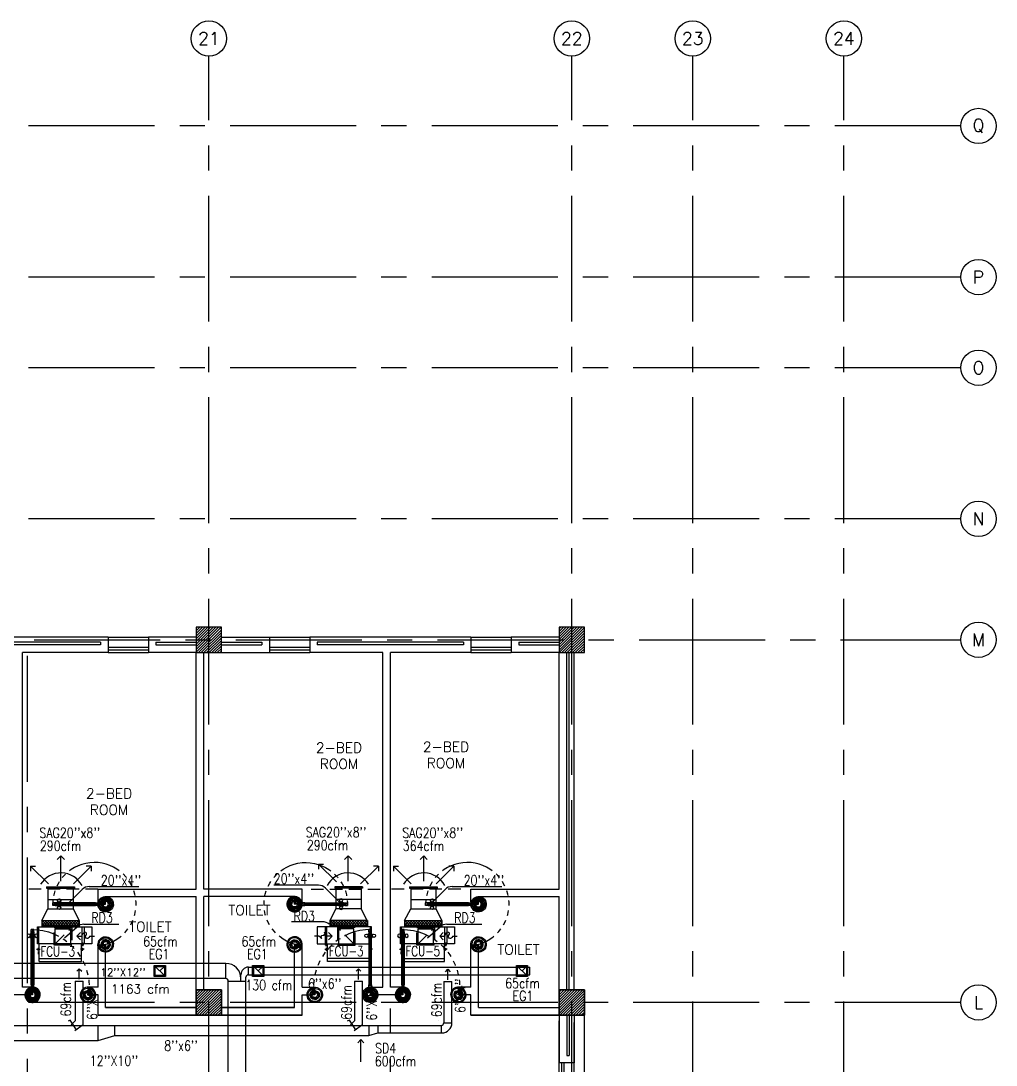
# Model space of a CAD drawing. Extents: x 417866029 to 417866302, y 43498045 to 43498122.
# Drawn here: x 417866084.51 to 417866103.86, y 43498101.75 to 43498122.48 of the extents above; entities that cross this region are included whole.
import ezdxf
from ezdxf.enums import TextEntityAlignment as Align

# ---------------------------------------------------------------- set-up
doc = ezdxf.new("R2010")
doc.units = 0
doc.header["$MEASUREMENT"] = 0
doc.linetypes.add('CENTERX2', pattern=[4, 2.5, -0.5, 0.5, -0.5])
doc.linetypes.add('HIDDEN', pattern=[0.375, 0.25, -0.125])
doc.layers.get('0').update_dxf_attribs({"linetype": 'CONTINUOUS'})
for name, color, linetype in [('AX-CR', 7, 'CONTINUOUS'), ('AX-TXT', 2, 'CONTINUOUS'), ('AXES', 11, 'CENTERX2'), ('COL', 7, 'CONTINUOUS'), ('DOOR', 9, 'CONTINUOUS'), ('DUCT', 6, 'CONTINUOUS'), ('EXDUCT', 10, 'CONTINUOUS'), ('FCU', 6, 'CONTINUOUS'), ('HAT', 11, 'CONTINUOUS'), ('INSUL', 9, 'CONTINUOUS'), ('M-EGU.', 2, 'CONTINUOUS'), ('M-TEXT', 2, 'CONTINUOUS'), ('PROJ-L', 9, 'CONTINUOUS'), ('PSUPPLY', 3, 'HIDDEN'), ('RM-NAME', 9, 'CONTINUOUS'), ('SCD', 2, 'CONTINUOUS'), ('WALL', 9, 'CONTINUOUS'), ('WIN', 9, 'CONTINUOUS')]:
    doc.layers.add(name, color=color, linetype=linetype)
doc.styles.add('ROMANS', font='ROMANS.shx', dxfattribs={"width": 0.6})

# ---------------------------------------------------------------- blocks, each defined once
blk = doc.blocks.new('AXR')
at = {"layer": 'AX-CR'}
blk.add_circle((350, 0), 350, dxfattribs=at)
at = {"layer": 'AX-TXT', "style": 'ROMANS'}
blk.add_attdef('AX', text='', height=250, dxfattribs=at).set_placement((350, 0), align=Align.MIDDLE)
blk = doc.blocks.new('AXU')
at = {"layer": 'AX-CR'}
blk.add_circle((0, 350), 350, dxfattribs=at)
at = {"layer": 'AX-TXT', "style": 'ROMANS'}
blk.add_attdef('AX', text='', height=250, dxfattribs=at).set_placement((0, 350), align=Align.MIDDLE)
blk = doc.blocks.new('DOOR100')
at = {"layer": 'DOOR', "color": 7, "linetype": 'ByBlock'}
for p, q in [((-75, 1250), (-75, 1300)), ((-75, 1300), (-25, 1300)), ((-25, 1300), (-75, 1300)), ((-58, 1250), (-75, 1250)), ((-58, 1250), (-58, 1270)), ((-42, 1270), (-58, 1270)), ((-42, 1250), (-42, 1270)), ((-25, 1250), (-42, 1250)), ((-25, 1250), (-25, 1300)), ((-91, 1205), (-91, 1140)), ((-82, 1205), (-91, 1205)), ((-82, 1140), (-91, 1140)), ((-82, 1128), (-82, 1218)), ((-75, 1218), (-82, 1218)), ((-82, 1205), (-82, 1140)), ((-75, 1128), (-82, 1128)), ((-25, 1218), (-18, 1218)), ((-25, 1128), (-18, 1128)), ((-18, 1128), (-18, 1218)), ((-18, 1205), (-18, 1140)), ((-18, 1205), (-9, 1205)), ((-18, 1140), (-9, 1140)), ((-9, 1205), (-9, 1140)), ((-1200, 0), (-1200, 150)), ((-1200, 150), (-1175, 150)), ((-1200, 150), (-1200, 0)), ((-1150, 0), (-1200, 114)), ((-1150, 0), (-1200, 40)), ((-1150, 0), (-1200, 0)), ((-1175, 150), (-1175, 100)), ((-1175, 100), (-1150, 100)), ((-1150, 0), (-1163, 100)), ((-1150, 100), (-1150, 0)), ((-75, 200), (-58, 200)), ((-75, 150), (-75, 200)), ((-75, 150), (-25, 150)), ((-58, 200), (-58, 180)), ((-58, 180), (-42, 180)), ((-50, 0), (0, 114)), ((-50, 100), (-50, 0)), ((-50, 0), (-37, 100)), ((-25, 100), (-50, 100)), ((-50, 0), (0, 40)), ((-50, 0), (0, 0)), ((-42, 200), (-25, 200)), ((-42, 180), (-42, 200)), ((-25, 200), (-25, 150)), ((0, 150), (-25, 150)), ((-25, 150), (-25, 100)), ((0, 0), (0, 150)), ((0, 150), (0, 0))]:
    blk.add_line(p, q, dxfattribs=at)
at = {"layer": 'DOOR', "linetype": 'ByBlock'}
for p, q in [((-75, 1250), (-75, 200)), ((-58, 200), (-58, 1250)), ((-42, 200), (-42, 1250)), ((-25, 200), (-25, 1250))]:
    blk.add_line(p, q, dxfattribs=at)
at = {"layer": 'DOOR', "color": 7, "linetype": 'ByBlock'}
for centre in [(-124, 1173), (24, 1173)]:
    blk.add_circle(centre, 32.4, dxfattribs=at)
at = {"layer": 'DOOR', "linetype": 'HIDDEN', "ltscale": 0.5}
blk.add_arc((-25, 150), 1150, 90, 180, dxfattribs=at)
at = {"layer": 'DOOR', "color": 7, "linetype": 'ByBlock'}
for centre, radius, start, end in [((-1150, 0), 154, 103.7142, 108.8947), ((-1150, 0), 134, 100.72, 111.8402), ((-1150, 0), 94.4, 90, 121.9818), ((-1150, 0), 74.4, 90, 132.2236), ((-1150, 0), 54.4, 90, 156.7926), ((-1150, 0), 34.4, 90, 180), ((-1150, 0), 14.4, 90, 180), ((-50, 0), 94.4, 58.0182, 90), ((-50, 0), 74.4, 47.7764, 90), ((-50, 0), 54.4, 23.2074, 90), ((-50, 0), 34.4, 0, 90), ((-50, 0), 14.4, 0, 90), ((-50, 0), 134, 68.1598, 79.28), ((-50, 0), 114, 64.0838, 77.3774), ((-50, 0), 154, 71.1053, 76.2858)]:
    blk.add_arc(centre, radius, start, end, dxfattribs=at)
blk = doc.blocks.new('DOOR90')
at = {"layer": 'DOOR', "color": 7, "linetype": 'ByBlock'}
for p, q in [((-150, 0), (0, 0)), ((-150, 0), (-150, -25)), ((0, -50), (-114, 0)), ((0, -50), (-40, 0)), ((0, -50), (0, 0)), ((-1000, -25), (-1050, -25)), ((-1050, -75), (-1050, -25)), ((-1050, -25), (-1050, -75)), ((-1000, -75), (-1050, -75)), ((-1000, -42), (-1020, -42)), ((-1020, -42), (-1020, -58)), ((-1000, -58), (-1020, -58)), ((-1000, -25), (-1000, -42)), ((-1000, -58), (-1000, -75)), ((-878, -18), (-968, -18)), ((-968, -25), (-968, -18)), ((-968, -75), (-968, -82)), ((-878, -82), (-968, -82)), ((-955, -9), (-890, -9)), ((-955, -18), (-955, -9)), ((-955, -18), (-890, -18)), ((-955, -82), (-890, -82)), ((-955, -82), (-955, -91)), ((-955, -91), (-890, -91)), ((-890, -18), (-890, -9)), ((-890, -82), (-890, -91)), ((-878, -25), (-878, -18)), ((-878, -75), (-878, -82)), ((-200, -25), (-150, -25)), ((-200, -42), (-200, -25)), ((-180, -42), (-200, -42)), ((-200, -58), (-180, -58)), ((-200, -75), (-200, -58)), ((-150, -75), (-200, -75)), ((-180, -58), (-180, -42)), ((-150, -25), (-100, -25)), ((-150, -75), (-150, -25)), ((-100, -25), (-100, -50)), ((0, -50), (-100, -37)), ((-100, -50), (0, -50)), ((-150, -875), (-100, -875)), ((-150, -900), (-150, -875)), ((-150, -900), (0, -900)), ((0, -900), (-150, -900)), ((0, -850), (-114, -900)), ((-100, -875), (-100, -850)), ((0, -850), (-100, -863)), ((-100, -850), (0, -850)), ((0, -850), (-40, -900)), ((0, -850), (0, -900))]:
    blk.add_line(p, q, dxfattribs=at)
at = {"layer": 'DOOR', "linetype": 'ByBlock'}
for p, q in [((-200, -25), (-1000, -25)), ((-200, -42), (-1000, -42)), ((-200, -58), (-1000, -58)), ((-1000, -75), (-200, -75))]:
    blk.add_line(p, q, dxfattribs=at)
at = {"layer": 'DOOR', "color": 7, "linetype": 'ByBlock'}
for centre in [(-923, 24), (-923, -124)]:
    blk.add_circle(centre, 32.4, dxfattribs=at)
for centre, radius, start, end in [((0, -50), 154, 161.1053, 166.2858), ((0, -50), 94.4, 148.0182, 180), ((0, -50), 134, 158.1598, 169.28), ((0, -50), 114, 154.0838, 167.3774), ((0, -50), 74.4, 137.7764, 180), ((0, -50), 54.4, 113.2074, 180), ((0, -50), 34.4, 90, 180), ((0, -50), 14.4, 90, 180), ((0, -850), 154, 193.7142, 198.8947), ((0, -850), 134, 190.72, 201.8402), ((0, -850), 94.4, 180, 211.9818), ((0, -850), 74.4, 180, 222.2236), ((0, -850), 54.4, 180, 246.7926), ((0, -850), 34.4, 180, 270), ((0, -850), 14.4, 180, 270)]:
    blk.add_arc(centre, radius, start, end, dxfattribs=at)
at = {"layer": 'DOOR', "linetype": 'HIDDEN', "ltscale": 0.5}
blk.add_arc((-222, -50), 828, 178.2701, 275.003, dxfattribs=at)
blk = doc.blocks.new('*X37')
at = {"color": 0}
for p, q in [((16890, -2467), (16943, -2414)), ((16890, -2520), (16990, -2420)), ((16990, -2565), (16890, -2465)), ((16890, -2573), (16990, -2473)), ((16990, -2512), (16892, -2414)), ((16990, -2459), (16945, -2414)), ((16990, -2619), (16890, -2519)), ((16890, -2626), (16990, -2526)), ((16990, -2672), (16890, -2572)), ((16890, -2679), (16990, -2579)), ((16990, -2725), (16890, -2625)), ((16890, -2732), (16990, -2632)), ((16990, -2778), (16890, -2678)), ((16890, -2785), (16990, -2685)), ((16990, -2831), (16890, -2731)), ((16890, -2838), (16990, -2738)), ((16990, -2884), (16890, -2784)), ((16890, -2891), (16990, -2791)), ((16990, -2937), (16890, -2837)), ((16890, -2944), (16990, -2844)), ((16990, -2990), (16890, -2890)), ((16890, -2997), (16990, -2897)), ((16990, -3043), (16890, -2943)), ((16890, -3050), (16990, -2950)), ((16990, -3096), (16890, -2996)), ((16890, -3103), (16990, -3003)), ((16990, -3149), (16890, -3049)), ((16944, -3155), (16890, -3102)), ((16892, -3155), (16990, -3056)), ((16945, -3155), (16990, -3109))]:
    blk.add_line(p, q, dxfattribs=at)
blk = doc.blocks.new('WHE06')
at = {"color": 6}
for p, q in [((0, -422), (0, 422)), ((0, 422), (346, 422)), ((346, 469), (346, -451)), ((689, 469), (346, 469)), ((689, -451), (689, 469)), ((0, -422), (346, -422)), ((346, -451), (689, -451))]:
    blk.add_line(p, q, dxfattribs=at)
at = {"color": 3}
for p, q in [((60, -422), (60, 422)), ((212, 437), (269, 437)), ((232, 452), (232, 422)), ((232, 452), (252, 452)), ((242, 472), (242, 399)), ((252, 452), (252, 422)), ((305, 448), (373, 448)), ((321, 458), (321, 438)), ((321, 458), (346, 458)), ((321, 438), (346, 438)), ((689, 622), (346, 622)), ((346, 622), (346, 469)), ((346, 430), (689, 430)), ((689, 469), (689, 622)), ((811, 371), (689, 371)), ((711, -371), (711, 371)), ((811, -371), (811, 371)), ((242, -472), (242, -399)), ((811, -371), (689, -371)), ((142, -437), (142, -422)), ((142, -437), (197, -437)), ((197, -437), (197, -422)), ((221, -437), (269, -437)), ((232, -452), (232, -422)), ((232, -452), (252, -452)), ((252, -452), (252, -422)), ((346, -430), (689, -430))]:
    blk.add_line(p, q, dxfattribs=at)
at = {"color": 11}
blk.add_blockref('*X37', (-16179, 2784), dxfattribs=at)
blk = doc.blocks.new('RM1')
at = {"layer": 'RM-NAME', "style": 'ROMANS'}
for tag, p in [('ROOMNAME1', (0, 324)), ('ROOMNAME2', (0, 0))]:
    blk.add_attdef(tag, text='', height=200, dxfattribs=at).set_placement(p, align=Align.MIDDLE)
blk = doc.blocks.new('*X84')
at = {"color": 0}
for p, q in [((245929, 169932), (246386, 170390)), ((245929, 169985), (246333, 170390)), ((245929, 170038), (246280, 170390)), ((245929, 170091), (246227, 170390)), ((245929, 170144), (246174, 170390)), ((245929, 170197), (246121, 170390)), ((245929, 170250), (246068, 170390)), ((245929, 170303), (246015, 170390)), ((245929, 170357), (245962, 170390)), ((245939, 169890), (246429, 170379)), ((245992, 169890), (246429, 170326)), ((246045, 169890), (246429, 170273)), ((246098, 169890), (246429, 170220)), ((246151, 169890), (246429, 170167)), ((246204, 169890), (246429, 170114)), ((246257, 169890), (246429, 170061)), ((246310, 169890), (246429, 170008)), ((246363, 169890), (246429, 169955)), ((246416, 169890), (246429, 169902))]:
    blk.add_line(p, q, dxfattribs=at)
blk = doc.blocks.new('COL50')
at = {"layer": 'COL'}
blk.add_lwpolyline([(-250, 250), (-250, -250), (250, -250), (250, 250)], close=True, dxfattribs=at)
blk = doc.blocks.new('*X77')
at = {"color": 0}
for p, q in [((245927, 177090), (246427, 177590)), ((245929, 177145), (246374, 177590)), ((245929, 177198), (246321, 177590)), ((245929, 177251), (246267, 177590)), ((245929, 177304), (246214, 177590)), ((245929, 177357), (246161, 177590)), ((245929, 177410), (246108, 177590)), ((245929, 177463), (246055, 177590)), ((245929, 177516), (246002, 177590)), ((245929, 177569), (245949, 177590)), ((245980, 177090), (246429, 177539)), ((246033, 177090), (246429, 177486)), ((246086, 177090), (246429, 177433)), ((246139, 177090), (246429, 177380)), ((246192, 177090), (246429, 177327)), ((246245, 177090), (246429, 177274)), ((246298, 177090), (246429, 177220)), ((246351, 177090), (246429, 177167)), ((246404, 177090), (246429, 177114))]:
    blk.add_line(p, q, dxfattribs=at)
blk = doc.blocks.new('*X85')
at = {"color": 0}
for p, q in [((253129, 169920), (253599, 170390)), ((253129, 169973), (253545, 170390)), ((253129, 170026), (253492, 170390)), ((253129, 170079), (253439, 170390)), ((253129, 170132), (253386, 170390)), ((253129, 170185), (253333, 170390)), ((253129, 170238), (253280, 170390)), ((253129, 170291), (253227, 170390)), ((253129, 170344), (253174, 170390)), ((253152, 169890), (253629, 170367)), ((253205, 169890), (253629, 170314)), ((253258, 169890), (253629, 170261)), ((253311, 169890), (253629, 170208)), ((253364, 169890), (253629, 170155)), ((253417, 169890), (253629, 170102)), ((253470, 169890), (253629, 170049)), ((253523, 169890), (253629, 169996)), ((253576, 169890), (253629, 169942))]:
    blk.add_line(p, q, dxfattribs=at)
blk = doc.blocks.new('*X76')
at = {"color": 0}
for p, q in [((253129, 177132), (253586, 177590)), ((253129, 177185), (253533, 177590)), ((253129, 177238), (253480, 177590)), ((253129, 177291), (253427, 177590)), ((253129, 177344), (253374, 177590)), ((253129, 177397), (253321, 177590)), ((253129, 177450), (253268, 177590)), ((253129, 177503), (253215, 177590)), ((253129, 177557), (253162, 177590)), ((253139, 177090), (253629, 177579)), ((253192, 177090), (253629, 177526)), ((253245, 177090), (253629, 177473)), ((253298, 177090), (253629, 177420)), ((253351, 177090), (253629, 177367)), ((253404, 177090), (253629, 177314)), ((253457, 177090), (253629, 177261)), ((253510, 177090), (253629, 177208)), ((253563, 177090), (253629, 177155)), ((253616, 177090), (253629, 177102))]:
    blk.add_line(p, q, dxfattribs=at)

msp = doc.modelspace()

# ---------------------------------------------------------------- linework, layer by layer
at = {"layer": 'AXES'}
for p, q in [((417866088.243, 43498044.506), (417866088.243, 43498121.777)), ((417866095.443, 43498044.506), (417866095.443, 43498121.777)), ((417866097.843, 43498044.506), (417866097.843, 43498121.777)), ((417866100.843, 43498044.506), (417866100.843, 43498121.777)), ((417866103.163, 43498120.391), (417866053.153, 43498120.391)), ((417866103.163, 43498117.391), (417866053.153, 43498117.391)), ((417866103.163, 43498115.591), (417866053.153, 43498115.591)), ((417866103.163, 43498112.591), (417866053.153, 43498112.591)), ((417866032.778, 43498110.191), (417866103.163, 43498110.191)), ((417866084.643, 43498051.371), (417866084.643, 43498110.191)), ((417866091.843, 43498051.371), (417866091.843, 43498110.141)), ((417866103.163, 43498102.991), (417866053.153, 43498102.991))]:
    msp.add_line(p, q, dxfattribs=at)
at = {"layer": 'COL'}
for points in [[(417866088.493, 43498109.941), (417866088.493, 43498110.441), (417866087.993, 43498110.441), (417866087.993, 43498109.941)], [(417866095.693, 43498109.941), (417866095.693, 43498110.441), (417866095.193, 43498110.441), (417866095.193, 43498109.941)]]:
    msp.add_lwpolyline(points, close=True, dxfattribs=at)
at = {"layer": 'DUCT', "color": 2, "linetype": 'HIDDEN'}
for p, q in [((417866086.042, 43498105.241), (417866084.629, 43498105.241)), ((417866090.269, 43498105.241), (417866091.681, 43498105.241)), ((417866093.242, 43498105.241), (417866091.829, 43498105.241))]:
    msp.add_line(p, q, dxfattribs=at)
at = {"layer": 'DUCT', "linetype": 'Continuous'}
for p, q in [((417866085.048, 43498105.034), (417866085.048, 43498104.852)), ((417866085.548, 43498105.034), (417866085.548, 43498104.852)), ((417866090.764, 43498105.034), (417866090.764, 43498104.852)), ((417866091.264, 43498105.034), (417866091.264, 43498104.852)), ((417866092.248, 43498105.034), (417866092.248, 43498104.852)), ((417866092.748, 43498105.034), (417866092.748, 43498104.852)), ((417866084.926, 43498104.616), (417866085.048, 43498104.852)), ((417866085.048, 43498104.852), (417866085.548, 43498104.852)), ((417866085.548, 43498104.852), (417866085.667, 43498104.616)), ((417866090.764, 43498104.852), (417866090.645, 43498104.616)), ((417866091.264, 43498104.852), (417866090.764, 43498104.852)), ((417866091.386, 43498104.616), (417866091.264, 43498104.852)), ((417866092.126, 43498104.616), (417866092.248, 43498104.852)), ((417866092.248, 43498104.852), (417866092.748, 43498104.852)), ((417866092.748, 43498104.852), (417866092.867, 43498104.616))]:
    msp.add_line(p, q, dxfattribs=at)
at = {"layer": 'DUCT'}
for p, q in [((417866085.591, 43498103.415), (417866085.591, 43498102.624)), ((417866085.591, 43498103.415), (417866085.751, 43498103.415)), ((417866085.751, 43498102.544), (417866085.751, 43498103.415)), ((417866091.133, 43498103.415), (417866091.133, 43498102.624)), ((417866091.133, 43498103.415), (417866091.293, 43498103.415)), ((417866091.293, 43498102.544), (417866091.293, 43498103.415)), ((417866092.904, 43498103.406), (417866093.064, 43498103.406)), ((417866085.493, 43498102.639), (417866085.448, 43498102.616)), ((417866085.613, 43498102.447), (417866085.493, 43498102.639)), ((417866085.493, 43498102.639), (417866085.493, 43498102.639)), ((417866085.511, 43498102.544), (417866085.591, 43498102.624)), ((417866085.751, 43498102.544), (417866085.584, 43498102.427)), ((417866091.035, 43498102.639), (417866090.989, 43498102.616)), ((417866091.155, 43498102.447), (417866091.035, 43498102.639)), ((417866091.035, 43498102.639), (417866091.035, 43498102.639)), ((417866091.053, 43498102.544), (417866091.133, 43498102.624)), ((417866091.293, 43498102.544), (417866091.125, 43498102.427)), ((417866092.805, 43498102.639), (417866092.805, 43498102.639))]:
    msp.add_line(p, q, dxfattribs=at)
at = {"layer": 'DUCT', "linetype": 'ByBlock'}
for p, q in [((417866092.904, 43498103.406), (417866092.904, 43498102.585)), ((417866093.064, 43498102.585), (417866093.064, 43498103.406)), ((417866092.904, 43498102.585), (417866093.064, 43498102.585)), ((417866071.485, 43498102.535), (417866092.854, 43498102.535)), ((417866086.045, 43498102.235), (417866086.045, 43498102.535)), ((417866086.379, 43498102.335), (417866086.379, 43498102.535)), ((417866091.418, 43498102.535), (417866091.418, 43498102.335)), ((417866091.418, 43498102.335), (417866091.595, 43498102.385)), ((417866091.595, 43498102.535), (417866091.595, 43498102.385)), ((417866091.595, 43498102.385), (417866092.864, 43498102.385)), ((417866092.854, 43498102.535), (417866092.854, 43498102.385)), ((417866078.711, 43498102.235), (417866086.045, 43498102.235)), ((417866086.045, 43498102.235), (417866086.379, 43498102.335)), ((417866086.379, 43498102.335), (417866091.418, 43498102.335))]:
    msp.add_line(p, q, dxfattribs=at)
at = {"layer": 'DUCT', "linetype": 'Continuous', "const_width": 0.025}
msp.add_lwpolyline([(417866092.669, 43498104.99, -1), (417866092.694, 43498104.99, -1)], format="xyb", close=True, dxfattribs=at)
at = {"layer": 'DUCT', "linetype": 'ByBlock'}
for centre, radius in [((417866092.854, 43498102.585), 0.05), ((417866092.864, 43498102.585), 0.2)]:
    msp.add_arc(centre, radius, 270, 0, dxfattribs=at)
at = {"layer": 'EXDUCT', "linetype": 'ByBlock'}
for p, q in [((417866088.578, 43498103.766), (417866072.832, 43498103.766)), ((417866088.578, 43498103.466), (417866088.578, 43498103.766)), ((417866089.028, 43498103.691), (417866094.613, 43498103.691)), ((417866089.028, 43498103.541), (417866089.028, 43498103.691)), ((417866094.613, 43498103.541), (417866094.613, 43498103.691)), ((417866088.578, 43498103.466), (417866072.832, 43498103.466)), ((417866088.628, 43498098.243), (417866088.628, 43498103.416)), ((417866088.628, 43498103.416), (417866088.978, 43498103.416)), ((417866088.878, 43498103.416), (417866088.878, 43498103.541)), ((417866088.978, 43498091.872), (417866088.978, 43498103.491)), ((417866089.028, 43498103.541), (417866094.613, 43498103.541))]:
    msp.add_line(p, q, dxfattribs=at)
for centre, radius, start, end in [((417866088.578, 43498103.466), 0.3, 0, 90), ((417866089.028, 43498103.541), 0.15, 90, 180), ((417866088.578, 43498103.416), 0.05, 0, 90), ((417866089.028, 43498103.491), 0.05, 90, 180)]:
    msp.add_arc(centre, radius, start, end, dxfattribs=at)
at = {"layer": 'INSUL'}
for p, q in [((417866086.093, 43498110.141), (417866083.193, 43498110.141)), ((417866086.093, 43498110.091), (417866083.193, 43498110.091)), ((417866086.093, 43498110.141), (417866086.093, 43498110.091)), ((417866087.193, 43498110.141), (417866087.193, 43498110.091)), ((417866087.193, 43498110.141), (417866087.993, 43498110.141)), ((417866087.193, 43498110.091), (417866087.993, 43498110.091)), ((417866088.493, 43498110.141), (417866089.293, 43498110.141)), ((417866088.493, 43498110.091), (417866089.293, 43498110.091)), ((417866089.293, 43498110.141), (417866089.293, 43498110.091)), ((417866090.393, 43498110.141), (417866090.393, 43498110.091)), ((417866093.293, 43498110.141), (417866090.393, 43498110.141)), ((417866093.293, 43498110.091), (417866090.393, 43498110.091)), ((417866093.293, 43498110.141), (417866093.293, 43498110.091)), ((417866094.393, 43498110.141), (417866095.193, 43498110.141)), ((417866094.393, 43498110.141), (417866094.393, 43498110.091)), ((417866094.393, 43498110.091), (417866095.193, 43498110.091)), ((417866095.343, 43498103.241), (417866095.343, 43498109.941)), ((417866095.393, 43498103.241), (417866095.393, 43498109.941)), ((417866095.343, 43498102.741), (417866095.343, 43498101.94)), ((417866095.393, 43498102.741), (417866095.393, 43498101.94)), ((417866095.343, 43498101.94), (417866095.393, 43498101.94))]:
    msp.add_line(p, q, dxfattribs=at)
at = {"layer": 'M-EGU.'}
for p, q in [((417866085.306, 43498105.901), (417866085.235, 43498105.83)), ((417866085.306, 43498105.901), (417866085.376, 43498105.83)), ((417866085.306, 43498105.401), (417866085.306, 43498105.901)), ((417866091.006, 43498105.901), (417866090.936, 43498105.83)), ((417866091.006, 43498105.901), (417866091.077, 43498105.83)), ((417866091.006, 43498105.401), (417866091.006, 43498105.901)), ((417866092.506, 43498105.901), (417866092.435, 43498105.83)), ((417866092.506, 43498105.901), (417866092.576, 43498105.83)), ((417866092.506, 43498105.401), (417866092.506, 43498105.901)), ((417866084.705, 43498105.697), (417866084.705, 43498105.597)), ((417866084.705, 43498105.697), (417866084.805, 43498105.697)), ((417866085.059, 43498105.344), (417866084.705, 43498105.697)), ((417866085.553, 43498105.344), (417866085.906, 43498105.697)), ((417866085.906, 43498105.697), (417866085.806, 43498105.697)), ((417866085.906, 43498105.697), (417866085.906, 43498105.597)), ((417866090.419, 43498105.737), (417866090.419, 43498105.637)), ((417866090.419, 43498105.737), (417866090.519, 43498105.737)), ((417866090.773, 43498105.383), (417866090.419, 43498105.737)), ((417866091.253, 43498105.344), (417866091.607, 43498105.697)), ((417866091.607, 43498105.697), (417866091.507, 43498105.697)), ((417866091.607, 43498105.697), (417866091.607, 43498105.597)), ((417866091.905, 43498105.697), (417866091.905, 43498105.597)), ((417866091.905, 43498105.697), (417866092.005, 43498105.697)), ((417866092.259, 43498105.344), (417866091.905, 43498105.697)), ((417866092.753, 43498105.344), (417866093.106, 43498105.697)), ((417866093.106, 43498105.697), (417866093.006, 43498105.697)), ((417866093.106, 43498105.697), (417866093.106, 43498105.597)), ((417866085.023, 43498105.284), (417866085.023, 43498105.259)), ((417866085.023, 43498105.284), (417866085.573, 43498105.284)), ((417866085.023, 43498105.259), (417866085.573, 43498105.259)), ((417866085.048, 43498105.259), (417866085.048, 43498105.034)), ((417866085.548, 43498105.259), (417866085.548, 43498105.034)), ((417866085.573, 43498105.284), (417866085.573, 43498105.259)), ((417866090.739, 43498105.284), (417866090.739, 43498105.259)), ((417866091.289, 43498105.284), (417866090.739, 43498105.284)), ((417866091.289, 43498105.259), (417866090.739, 43498105.259)), ((417866090.764, 43498105.259), (417866090.764, 43498105.034)), ((417866091.264, 43498105.259), (417866091.264, 43498105.034)), ((417866091.289, 43498105.284), (417866091.289, 43498105.259)), ((417866092.223, 43498105.284), (417866092.223, 43498105.259)), ((417866092.223, 43498105.284), (417866092.773, 43498105.284)), ((417866092.223, 43498105.259), (417866092.773, 43498105.259)), ((417866092.248, 43498105.259), (417866092.248, 43498105.034)), ((417866092.748, 43498105.259), (417866092.748, 43498105.034)), ((417866092.773, 43498105.284), (417866092.773, 43498105.259)), ((417866085.048, 43498105.034), (417866085.548, 43498105.034)), ((417866091.264, 43498105.034), (417866090.764, 43498105.034)), ((417866092.248, 43498105.034), (417866092.748, 43498105.034)), ((417866085.195, 43498104.155), (417866085.195, 43498104.455)), ((417866085.195, 43498104.455), (417866085.495, 43498104.455)), ((417866085.495, 43498104.455), (417866085.495, 43498104.155)), ((417866090.817, 43498104.455), (417866090.817, 43498104.155)), ((417866091.117, 43498104.455), (417866090.817, 43498104.455)), ((417866091.117, 43498104.155), (417866091.117, 43498104.455)), ((417866092.395, 43498104.155), (417866092.395, 43498104.455)), ((417866092.395, 43498104.455), (417866092.695, 43498104.455)), ((417866092.695, 43498104.455), (417866092.695, 43498104.155)), ((417866085.623, 43498104.306), (417866085.693, 43498104.376)), ((417866085.693, 43498104.235), (417866085.623, 43498104.306)), ((417866085.623, 43498104.306), (417866085.724, 43498104.306)), ((417866085.883, 43498104.306), (417866085.972, 43498104.306)), ((417866090.429, 43498104.306), (417866090.34, 43498104.306)), ((417866090.689, 43498104.306), (417866090.588, 43498104.306)), ((417866090.689, 43498104.306), (417866090.619, 43498104.376)), ((417866090.619, 43498104.235), (417866090.689, 43498104.306)), ((417866092.823, 43498104.306), (417866092.893, 43498104.376)), ((417866092.893, 43498104.235), (417866092.823, 43498104.306)), ((417866092.823, 43498104.306), (417866092.924, 43498104.306)), ((417866093.083, 43498104.306), (417866093.172, 43498104.306)), ((417866085.495, 43498104.155), (417866085.195, 43498104.155)), ((417866090.817, 43498104.155), (417866091.117, 43498104.155)), ((417866092.695, 43498104.155), (417866092.395, 43498104.155)), ((417866085.671, 43498103.657), (417866085.624, 43498103.61)), ((417866085.671, 43498103.657), (417866085.719, 43498103.61)), ((417866085.671, 43498103.45), (417866085.671, 43498103.657)), ((417866091.166, 43498103.61), (417866091.213, 43498103.657)), ((417866091.213, 43498103.657), (417866091.26, 43498103.61)), ((417866091.213, 43498103.449), (417866091.213, 43498103.657)), ((417866092.937, 43498103.601), (417866092.984, 43498103.648)), ((417866092.984, 43498103.648), (417866093.031, 43498103.601)), ((417866092.984, 43498103.441), (417866092.984, 43498103.648)), ((417866091.257, 43498102.252), (417866091.195, 43498102.191)), ((417866091.257, 43498101.813), (417866091.257, 43498102.252)), ((417866091.257, 43498102.252), (417866091.318, 43498102.191))]:
    msp.add_line(p, q, dxfattribs=at)
at = {"layer": 'M-EGU.', "linetype": 'HIDDEN'}
for p, q in [((417866085.17, 43498104.13), (417866085.17, 43498104.48)), ((417866085.17, 43498104.48), (417866085.52, 43498104.48)), ((417866085.195, 43498104.155), (417866085.495, 43498104.455)), ((417866085.52, 43498104.48), (417866085.52, 43498104.13)), ((417866090.792, 43498104.48), (417866090.792, 43498104.13)), ((417866091.142, 43498104.48), (417866090.792, 43498104.48)), ((417866091.117, 43498104.155), (417866090.817, 43498104.455)), ((417866091.142, 43498104.13), (417866091.142, 43498104.48)), ((417866092.37, 43498104.13), (417866092.37, 43498104.48)), ((417866092.37, 43498104.48), (417866092.72, 43498104.48)), ((417866092.395, 43498104.155), (417866092.695, 43498104.455)), ((417866092.72, 43498104.48), (417866092.72, 43498104.13)), ((417866085.52, 43498104.13), (417866085.17, 43498104.13)), ((417866090.792, 43498104.13), (417866091.142, 43498104.13)), ((417866092.72, 43498104.13), (417866092.37, 43498104.13))]:
    msp.add_line(p, q, dxfattribs=at)
at = {"layer": 'M-EGU.'}
for points in [[(417866085.883, 43498104.306, -0.1324), (417866085.861, 43498104.274, -0.15664), (417866085.83, 43498104.261, -0.736612), (417866085.805, 43498104.324, 0.774232), (417866085.777, 43498104.385, 0.203349), (417866085.735, 43498104.357, 0.193808), (417866085.724, 43498104.306)], [(417866090.429, 43498104.306, -0.1324), (417866090.451, 43498104.274, -0.15664), (417866090.482, 43498104.261, -0.736612), (417866090.507, 43498104.324, 0.774232), (417866090.535, 43498104.385, 0.203349), (417866090.577, 43498104.357, 0.193808), (417866090.588, 43498104.306)], [(417866093.083, 43498104.306, -0.1324), (417866093.061, 43498104.274, -0.15664), (417866093.03, 43498104.261, -0.736612), (417866093.005, 43498104.324, 0.774232), (417866092.977, 43498104.385, 0.203349), (417866092.935, 43498104.357, 0.193808), (417866092.924, 43498104.306)]]:
    msp.add_lwpolyline(points, format="xyb", dxfattribs=at)
for centre, start, end in [((417866085.306, 43498105.085), 28.5297, 148.1349), ((417866091.006, 43498105.085), 31.8651, 151.4703), ((417866092.506, 43498105.085), 28.5297, 148.1349)]:
    msp.add_arc(centre, 0.477, start, end, dxfattribs=at)
at = {"layer": 'PROJ-L'}
msp.add_line((417866095.693, 43498096.041), (417866095.693, 43498102.741), dxfattribs=at)
at = {"layer": 'PSUPPLY', "color": 4, "linetype": 'Continuous'}
for p, q in [((417866085.87, 43498105.292), (417866086.853, 43498105.292)), ((417866090.415, 43498105.319), (417866089.53, 43498105.319)), ((417866090.833, 43498104.984), (417866090.557, 43498105.26)), ((417866093.07, 43498105.292), (417866094.053, 43498105.292)), ((417866085.479, 43498104.984), (417866085.728, 43498105.233)), ((417866092.679, 43498104.984), (417866092.928, 43498105.233)), ((417866085.38, 43498104.271), (417866085.629, 43498104.494)), ((417866085.762, 43498104.544), (417866086.457, 43498104.544)), ((417866090.496, 43498104.592), (417866089.882, 43498104.592)), ((417866092.58, 43498104.271), (417866092.829, 43498104.494)), ((417866092.962, 43498104.544), (417866093.657, 43498104.544))]:
    msp.add_line(p, q, dxfattribs=at)
at = {"layer": 'PSUPPLY', "linetype": 'Continuous', "const_width": 0.025}
for points in [[(417866085.469, 43498104.99, -1), (417866085.494, 43498104.99, -1)], [(417866090.843, 43498104.99, 1), (417866090.818, 43498104.99, 1)], [(417866085.367, 43498104.275, -1), (417866085.392, 43498104.275, -1)], [(417866090.945, 43498104.275, 1), (417866090.92, 43498104.275, 1)], [(417866092.567, 43498104.275, -1), (417866092.592, 43498104.275, -1)]]:
    msp.add_lwpolyline(points, format="xyb", close=True, dxfattribs=at)
at = {"layer": 'PSUPPLY', "color": 4, "linetype": 'Continuous'}
for centre, start, end in [((417866085.87, 43498105.092), 90, 134.9702), ((417866090.415, 43498105.119), 45.0298, 90), ((417866093.07, 43498105.092), 90, 134.9702), ((417866085.762, 43498104.344), 90, 131.7307), ((417866090.496, 43498104.392), 48.2693, 90), ((417866092.962, 43498104.344), 90, 131.7307)]:
    msp.add_arc(centre, 0.2, start, end, dxfattribs=at)
at = {"layer": 'SCD', "linetype": 'HIDDEN'}
for p, q in [((417866087.159, 43498103.726), (417866087.379, 43498103.726)), ((417866087.159, 43498103.506), (417866087.159, 43498103.726)), ((417866087.179, 43498103.706), (417866087.359, 43498103.526)), ((417866087.379, 43498103.726), (417866087.379, 43498103.506)), ((417866089.111, 43498103.726), (417866089.331, 43498103.726)), ((417866089.111, 43498103.506), (417866089.111, 43498103.726)), ((417866089.131, 43498103.706), (417866089.311, 43498103.526)), ((417866089.331, 43498103.726), (417866089.331, 43498103.506)), ((417866094.347, 43498103.726), (417866094.567, 43498103.726)), ((417866094.347, 43498103.506), (417866094.347, 43498103.726)), ((417866094.367, 43498103.706), (417866094.547, 43498103.526)), ((417866094.567, 43498103.726), (417866094.567, 43498103.506)), ((417866087.379, 43498103.506), (417866087.159, 43498103.506)), ((417866089.331, 43498103.506), (417866089.111, 43498103.506)), ((417866094.567, 43498103.506), (417866094.347, 43498103.506))]:
    msp.add_line(p, q, dxfattribs=at)
at = {"layer": 'SCD'}
for p, q in [((417866087.179, 43498103.706), (417866087.359, 43498103.706)), ((417866087.179, 43498103.526), (417866087.179, 43498103.706)), ((417866087.359, 43498103.706), (417866087.359, 43498103.526)), ((417866089.131, 43498103.706), (417866089.311, 43498103.706)), ((417866089.131, 43498103.526), (417866089.131, 43498103.706)), ((417866089.311, 43498103.706), (417866089.311, 43498103.526)), ((417866094.367, 43498103.706), (417866094.547, 43498103.706)), ((417866094.367, 43498103.526), (417866094.367, 43498103.706)), ((417866094.547, 43498103.706), (417866094.547, 43498103.526)), ((417866087.359, 43498103.526), (417866087.179, 43498103.526)), ((417866089.311, 43498103.526), (417866089.131, 43498103.526)), ((417866094.547, 43498103.526), (417866094.367, 43498103.526))]:
    msp.add_line(p, q, dxfattribs=at)
at = {"layer": 'SCD', "linetype": 'ByBlock'}
for p, q in [((417866087.269, 43498103.616), (417866087.359, 43498103.706)), ((417866089.221, 43498103.616), (417866089.311, 43498103.706)), ((417866094.457, 43498103.616), (417866094.547, 43498103.706))]:
    msp.add_line(p, q, dxfattribs=at)
at = {"layer": 'WALL'}
for p, q in [((417866086.243, 43498110.241), (417866083.043, 43498110.241)), ((417866086.243, 43498110.241), (417866086.243, 43498109.941)), ((417866087.043, 43498110.241), (417866087.043, 43498109.941)), ((417866087.993, 43498110.241), (417866087.043, 43498110.241)), ((417866088.493, 43498110.241), (417866089.443, 43498110.241)), ((417866089.443, 43498110.241), (417866089.443, 43498109.941)), ((417866090.243, 43498110.241), (417866090.243, 43498109.941)), ((417866093.443, 43498110.241), (417866090.243, 43498110.241)), ((417866093.443, 43498110.241), (417866093.443, 43498109.941)), ((417866095.193, 43498110.241), (417866094.243, 43498110.241)), ((417866094.243, 43498110.241), (417866094.243, 43498109.941)), ((417866086.243, 43498109.941), (417866084.543, 43498109.941)), ((417866084.543, 43498103.291), (417866084.543, 43498109.941)), ((417866087.993, 43498109.941), (417866087.043, 43498109.941)), ((417866087.993, 43498105.241), (417866087.993, 43498109.941)), ((417866088.143, 43498105.241), (417866088.143, 43498109.941)), ((417866088.493, 43498109.941), (417866089.443, 43498109.941)), ((417866091.693, 43498109.941), (417866090.243, 43498109.941)), ((417866091.693, 43498103.291), (417866091.693, 43498109.941)), ((417866093.443, 43498109.941), (417866091.843, 43498109.941)), ((417866091.843, 43498103.291), (417866091.843, 43498109.941)), ((417866095.193, 43498109.941), (417866094.243, 43498109.941)), ((417866095.193, 43498105.241), (417866095.193, 43498109.941)), ((417866095.493, 43498103.241), (417866095.493, 43498109.941)), ((417866086.043, 43498105.241), (417866087.993, 43498105.241)), ((417866086.043, 43498104.991), (417866086.043, 43498105.241)), ((417866090.093, 43498105.241), (417866088.143, 43498105.241)), ((417866090.093, 43498104.991), (417866090.093, 43498105.241)), ((417866093.443, 43498105.241), (417866095.193, 43498105.241)), ((417866093.443, 43498104.991), (417866093.443, 43498105.241)), ((417866086.193, 43498105.091), (417866087.993, 43498105.091)), ((417866086.193, 43498104.991), (417866086.193, 43498105.091)), ((417866087.993, 43498103.241), (417866087.993, 43498105.091)), ((417866088.143, 43498103.241), (417866088.143, 43498105.091)), ((417866089.943, 43498105.091), (417866088.143, 43498105.091)), ((417866089.943, 43498104.991), (417866089.943, 43498105.091)), ((417866093.593, 43498105.091), (417866095.193, 43498105.091)), ((417866093.593, 43498104.991), (417866093.593, 43498105.091)), ((417866095.193, 43498103.241), (417866095.193, 43498105.091)), ((417866086.043, 43498104.991), (417866086.193, 43498104.991)), ((417866090.093, 43498104.991), (417866089.943, 43498104.991)), ((417866093.443, 43498104.991), (417866093.593, 43498104.991)), ((417866086.043, 43498104.091), (417866086.193, 43498104.091)), ((417866086.043, 43498103.291), (417866086.043, 43498104.091)), ((417866086.193, 43498102.891), (417866086.193, 43498104.091)), ((417866089.943, 43498102.891), (417866089.943, 43498104.091)), ((417866090.093, 43498104.091), (417866089.943, 43498104.091)), ((417866090.093, 43498103.291), (417866090.093, 43498104.091)), ((417866093.443, 43498104.091), (417866093.593, 43498104.091)), ((417866093.443, 43498103.291), (417866093.443, 43498104.091)), ((417866093.593, 43498102.891), (417866093.593, 43498104.091)), ((417866086.043, 43498102.741), (417866086.043, 43498103.141)), ((417866090.093, 43498102.741), (417866090.093, 43498103.141)), ((417866093.443, 43498102.741), (417866093.443, 43498103.141)), ((417866095.193, 43498102.741), (417866095.193, 43498101.79)), ((417866095.193, 43498101.79), (417866095.193, 43498102.625)), ((417866095.493, 43498102.741), (417866095.493, 43498102.591)), ((417866095.493, 43498101.79), (417866095.493, 43498102.591)), ((417866095.493, 43498102.591), (417866095.493, 43498101.79)), ((417866095.493, 43498101.79), (417866095.193, 43498101.79))]:
    msp.add_line(p, q, dxfattribs=at)
at = {"layer": 'WALL', "linetype": 'ByBlock'}
for p, q in [((417866084.693, 43498103.291), (417866084.543, 43498103.291)), ((417866086.043, 43498103.291), (417866085.893, 43498103.291)), ((417866090.093, 43498103.291), (417866090.293, 43498103.291)), ((417866091.493, 43498103.291), (417866091.693, 43498103.291)), ((417866092.043, 43498103.291), (417866091.843, 43498103.291)), ((417866093.443, 43498103.291), (417866093.243, 43498103.291)), ((417866084.693, 43498103.141), (417866084.243, 43498103.141)), ((417866086.043, 43498103.141), (417866085.893, 43498103.141)), ((417866090.093, 43498103.141), (417866090.293, 43498103.141)), ((417866092.043, 43498103.141), (417866091.493, 43498103.141)), ((417866093.443, 43498103.141), (417866093.243, 43498103.141)), ((417866087.993, 43498102.891), (417866086.193, 43498102.891)), ((417866086.193, 43498102.891), (417866087.993, 43498102.891)), ((417866086.193, 43498102.891), (417866087.993, 43498102.891)), ((417866088.49, 43498102.891), (417866089.943, 43498102.891)), ((417866088.49, 43498102.891), (417866089.943, 43498102.891)), ((417866089.943, 43498102.891), (417866088.49, 43498102.891)), ((417866089.943, 43498102.891), (417866088.49, 43498102.891)), ((417866093.593, 43498102.891), (417866095.193, 43498102.891)), ((417866093.593, 43498102.891), (417866095.193, 43498102.891)), ((417866087.993, 43498102.741), (417866086.043, 43498102.741)), ((417866087.993, 43498102.741), (417866086.043, 43498102.741)), ((417866086.043, 43498102.741), (417866087.993, 43498102.741)), ((417866088.49, 43498102.741), (417866090.093, 43498102.741)), ((417866088.49, 43498102.741), (417866090.093, 43498102.741)), ((417866090.093, 43498102.741), (417866088.49, 43498102.741)), ((417866095.218, 43498102.741), (417866093.443, 43498102.741)), ((417866095.218, 43498102.741), (417866093.443, 43498102.741)), ((417866093.443, 43498102.741), (417866095.218, 43498102.741))]:
    msp.add_line(p, q, dxfattribs=at)
at = {"layer": 'WALL', "color": 2, "linetype": 'ByBlock'}
for p, q in [((417866084.693, 43498103.141), (417866084.693, 43498103.291)), ((417866085.893, 43498103.141), (417866085.893, 43498103.291)), ((417866090.293, 43498103.141), (417866090.293, 43498103.291)), ((417866091.493, 43498103.141), (417866091.493, 43498103.291)), ((417866092.043, 43498103.141), (417866092.043, 43498103.291)), ((417866093.243, 43498103.141), (417866093.243, 43498103.291))]:
    msp.add_line(p, q, dxfattribs=at)
at = {"layer": 'WALL', "linetype": 'ByBlock', "ltscale": 0.3}
for points in [[(417866088.493, 43498110.441), (417866087.991, 43498110.441), (417866087.991, 43498109.941), (417866088.493, 43498109.941)], [(417866088.493, 43498103.241), (417866087.993, 43498103.241), (417866087.993, 43498102.741), (417866088.493, 43498102.741)], [(417866095.693, 43498103.241), (417866095.193, 43498103.241), (417866095.193, 43498102.741), (417866095.693, 43498102.741)]]:
    msp.add_lwpolyline(points, close=True, dxfattribs=at)
at = {"layer": 'WIN'}
for p, q in [((417866086.243, 43498110.241), (417866087.043, 43498110.241)), ((417866089.443, 43498110.241), (417866090.243, 43498110.241)), ((417866093.443, 43498110.241), (417866094.243, 43498110.241)), ((417866086.243, 43498110.041), (417866087.043, 43498110.041)), ((417866089.443, 43498110.041), (417866090.243, 43498110.041)), ((417866093.443, 43498110.041), (417866094.243, 43498110.041)), ((417866086.243, 43498109.991), (417866087.043, 43498109.991)), ((417866086.243, 43498109.941), (417866087.043, 43498109.941)), ((417866089.443, 43498109.991), (417866090.243, 43498109.991)), ((417866089.443, 43498109.941), (417866090.243, 43498109.941)), ((417866093.443, 43498109.991), (417866094.243, 43498109.991)), ((417866093.443, 43498109.941), (417866094.243, 43498109.941)), ((417866095.193, 43498100.99), (417866095.193, 43498101.79)), ((417866095.193, 43498101.789), (417866095.193, 43498101.79)), ((417866095.243, 43498100.99), (417866095.243, 43498101.79)), ((417866095.243, 43498100.99), (417866095.243, 43498101.79)), ((417866095.293, 43498100.99), (417866095.293, 43498101.79)), ((417866095.493, 43498100.99), (417866095.493, 43498101.79)), ((417866095.493, 43498101.789), (417866095.493, 43498101.79))]:
    msp.add_line(p, q, dxfattribs=at)

# ---------------------------------------------------------------- block references
at = {"layer": 'AXES', "xscale": 0.0009999871253967285, "yscale": 0.001000002026557922, "zscale": 0.001}
for name, p, values in [('AXU', (417866088.243, 43498121.777), {'AX': '21'}), ('AXU', (417866095.443, 43498121.777), {'AX': '22'}), ('AXU', (417866097.843, 43498121.777), {'AX': '23'}), ('AXU', (417866100.843, 43498121.777), {'AX': '24'}), ('AXR', (417866103.163, 43498120.391), {'AX': 'Q'}), ('AXR', (417866103.163, 43498117.391), {'AX': 'P'}), ('AXR', (417866103.163, 43498115.591), {'AX': 'O'}), ('AXR', (417866103.163, 43498112.591), {'AX': 'N'}), ('AXR', (417866103.163, 43498110.191), {'AX': 'M'}), ('AXR', (417866103.163, 43498102.991), {'AX': 'L'})]:
    msp.add_blockref(name, p, dxfattribs=at).add_auto_attribs(values)
at = {"layer": 'COL', "xscale": -0.0009999871253967285, "yscale": 0.001000002026557922, "zscale": 0.001}
for p in [(417866088.243, 43498102.991), (417866095.443, 43498102.991)]:
    msp.add_blockref('COL50', p, dxfattribs=at)
at = {"layer": 'DOOR', "color": 0, "linetype": 'ByBlock', "yscale": 0.001000002026557922, "zscale": 0.001}
for name, p, xscale in [('DOOR90', (417866086.193, 43498104.991), 0.0009999871253967285), ('DOOR90', (417866089.943, 43498104.991), -0.0009999871253967285), ('DOOR90', (417866093.593, 43498104.991), 0.0009999871253967285), ('DOOR100', (417866084.693, 43498103.141), -0.0009999871253967285), ('DOOR100', (417866091.493, 43498103.141), 0.0009999871253967285), ('DOOR100', (417866092.043, 43498103.141), -0.0009999871253967285)]:
    msp.add_blockref(name, p, dxfattribs=dict(at, xscale=xscale))
at = {"layer": 'FCU', "linetype": 'ByBlock', "yscale": 0.001000002026557922, "zscale": 0.001}
for p, xscale, rotation in [((417866085.296, 43498103.805), -0.001000002026557922, 270), ((417866091.016, 43498103.805), 0.001000002026557922, 90), ((417866092.496, 43498103.805), -0.001000002026557922, 270)]:
    msp.add_blockref('WHE06', p, dxfattribs=dict(at, xscale=xscale, rotation=rotation))
at = {"layer": 'HAT', "xscale": 0.0009999871253967285, "yscale": 0.001000002026557922, "zscale": 0.001}
for name in ['*X77', '*X76', '*X84', '*X85']:
    msp.add_blockref(name, (417865842.065, 43497932.851), dxfattribs=at)
at = {"layer": 'RM-NAME'}
ref = msp.add_blockref('RM1', (417866090.824, 43498107.725), dxfattribs=dict(at, xscale=0.0009999871253967285, yscale=0.001000002026557922, zscale=0.001))
ref.add_attrib('ROOMNAME2', 'ROOM', dxfattribs={"height": 0.2, "style": 'ROMANS'}).set_placement((417866090.824, 43498107.725), align=Align.MIDDLE)
ref.add_attrib('ROOMNAME1', '2-BED', dxfattribs={"height": 0.2, "style": 'ROMANS'}).set_placement((417866090.824, 43498108.049), align=Align.MIDDLE)
ref = msp.add_blockref('RM1', (417866092.947, 43498107.742), dxfattribs=dict(at, xscale=0.0009999871253967285, yscale=0.001000002026557922, zscale=0.001))
ref.add_attrib('ROOMNAME2', 'ROOM', dxfattribs={"height": 0.2, "style": 'ROMANS'}).set_placement((417866092.947, 43498107.742), align=Align.MIDDLE)
ref.add_attrib('ROOMNAME1', '2-BED', dxfattribs={"height": 0.2, "style": 'ROMANS'}).set_placement((417866092.947, 43498108.066), align=Align.MIDDLE)
ref = msp.add_blockref('RM1', (417866086.262, 43498106.814), dxfattribs=dict(at, xscale=0.0009999871253967285, yscale=0.001000002026557922, zscale=0.001))
ref.add_attrib('ROOMNAME2', 'ROOM', dxfattribs={"height": 0.2, "style": 'ROMANS'}).set_placement((417866086.262, 43498106.814), align=Align.MIDDLE)
ref.add_attrib('ROOMNAME1', '2-BED', dxfattribs={"height": 0.2, "style": 'ROMANS'}).set_placement((417866086.262, 43498107.138), align=Align.MIDDLE)
ref = msp.add_blockref('RM1', (417866089.049, 43498104.822), dxfattribs=dict(at, xscale=-0.0009999871253967285, yscale=0.001000002026557922, zscale=0.001))
ref.add_attrib('ROOMNAME2', 'TOILET', dxfattribs={"height": 0.2, "style": 'ROMANS'}).set_placement((417866089.049, 43498104.822), align=Align.MIDDLE)
ref = msp.add_blockref('RM1', (417866087.081, 43498104.493), dxfattribs=dict(at, xscale=-0.0009999871253967285, yscale=0.001000002026557922, zscale=0.001))
ref.add_attrib('ROOMNAME2', 'TOILET', dxfattribs={"height": 0.2, "style": 'ROMANS'}).set_placement((417866087.081, 43498104.493), align=Align.MIDDLE)
ref = msp.add_blockref('RM1', (417866094.386, 43498104.041), dxfattribs=dict(at, xscale=-0.0009999871253967285, yscale=0.001000002026557922, zscale=0.001))
ref.add_attrib('ROOMNAME2', 'TOILET', dxfattribs={"height": 0.2, "style": 'ROMANS'}).set_placement((417866094.386, 43498104.041), align=Align.MIDDLE)

# ---------------------------------------------------------------- texts
at = {"layer": 'M-TEXT', "style": 'ROMANS'}
for s, width, p in [("SAG20''x8''", 0.8, (417866084.88, 43498106.258)), ("SAG20''x8''", 0.8, (417866090.163, 43498106.269)), ("SAG20''x8''", 0.8, (417866092.08, 43498106.258)), ('290cfm', 0.8, (417866084.889, 43498106)), ('290cfm', 0.8, (417866090.186, 43498106.012)), ('364cfm', 0.8, (417866092.089, 43498106)), ("20''x4''", 0.8, (417866086.098, 43498105.315)), ("20''x4''", 0.8, (417866089.529, 43498105.347)), ("20''x4''", 0.8, (417866093.298, 43498105.315)), ('RD3', 0.8, (417866085.91, 43498104.573)), ('RD3', 0.8, (417866089.922, 43498104.604)), ('RD3', 0.8, (417866093.11, 43498104.573)), ('65cfm', 0.8, (417866086.938, 43498104.102)), ('65cfm', 0.8, (417866088.89, 43498104.102)), ('FCU-3', 0.75, (417866084.899, 43498103.904)), ('EG1', 0.8, (417866087.047, 43498103.85)), ('EG1', 0.8, (417866088.999, 43498103.85)), ('FCU-3', 0.75, (417866090.622, 43498103.907)), ('FCU-5', 0.75, (417866092.143, 43498103.91)), ('130 cfm', 0.8, (417866088.966, 43498103.236)), ("6''x6''", 0.8, (417866090.208, 43498103.263)), ('65cfm', 0.8, (417866094.122, 43498103.272)), ('EG1', 0.8, (417866094.268, 43498103.02)), ("8''x6''", 0.8, (417866087.357, 43498102.033)), ('SD4', 0.8, (417866091.541, 43498101.981)), ("12''X10''", 0.8, (417866085.88, 43498101.733)), ('600cfm', 0.8, (417866091.535, 43498101.725))]:
    msp.add_text(s, height=0.2, dxfattribs=dict(at, width=width)).set_placement(p)
msp.add_text("12''X12''", height=0.15, dxfattribs=at).set_placement((417866086.089, 43498103.514))
at = {"layer": 'M-TEXT', "style": 'ROMANS', "width": 0.8}
for s, p in [("6''X4''", (417866093.328, 43498102.783)), ('69cfm', (417866085.505, 43498102.711)), ("6''X4''", (417866086.025, 43498102.644)), ('69cfm', (417866091.072, 43498102.646)), ("6''X4''", (417866091.572, 43498102.628)), ('69cfm', (417866092.861, 43498102.696))]:
    msp.add_text(s, height=0.2, rotation=90, dxfattribs=at).set_placement(p)
at = {"layer": 'M-TEXT', "linetype": 'ByBlock', "style": 'ROMANS'}
msp.add_text('1163 cfm', height=0.175, dxfattribs=at).set_placement((417866086.297, 43498103.169))

doc.saveas('drawing.dxf')
